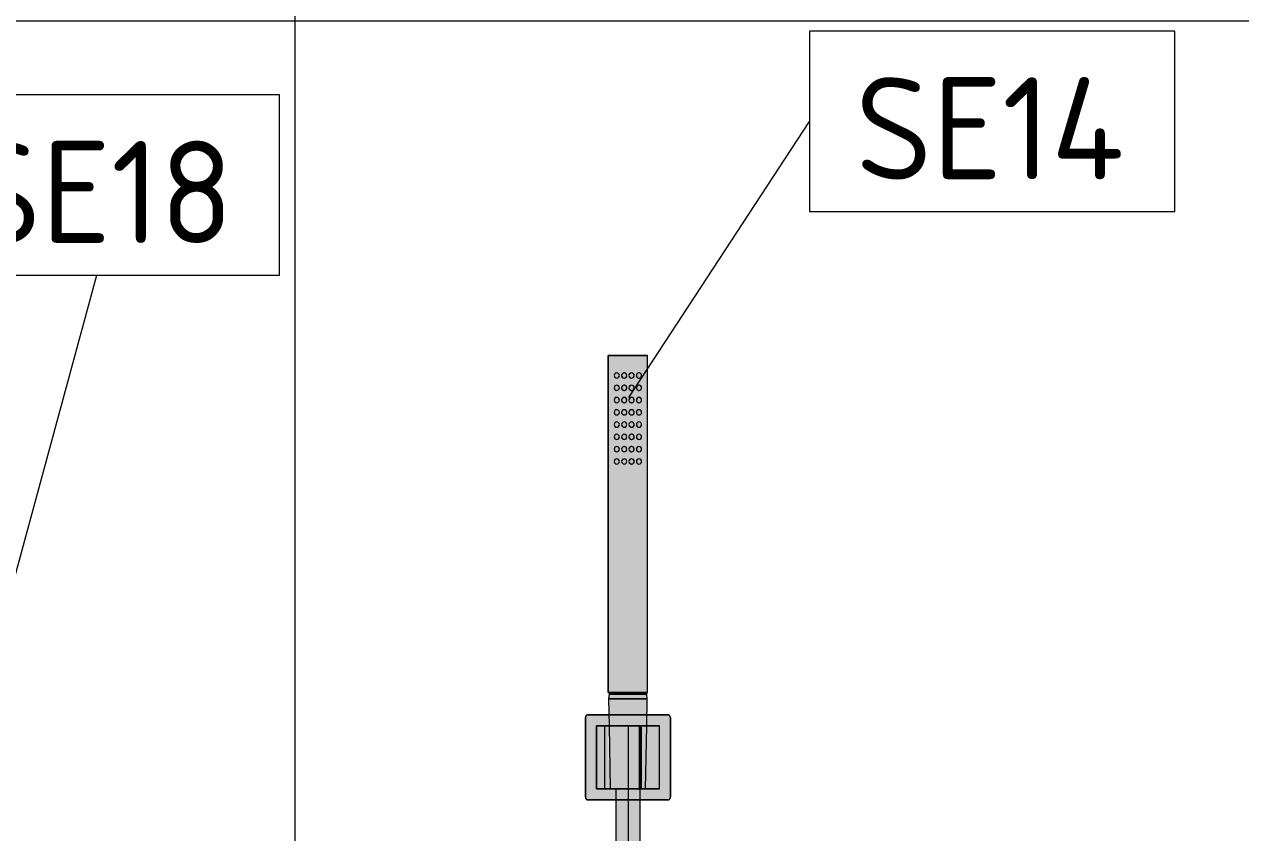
# Model space of a CAD drawing. Header units: millimetres. Extents: x 91786 to 132940, y -1987 to 10096.
# Drawn here: x 124797 to 125540, y 704 to 1198 of the extents above; entities that cross this region are included whole.
import ezdxf

# ---------------------------------------------------------------- set-up
doc = ezdxf.new("R2010")
doc.units = ezdxf.units.MM
for name, color, linetype, lineweight in [('A-WALL-PATT', 7, 'Continuous', 9), ('P-SANR-FIXT', 7, 'Continuous', 9), ('P-SANR-FIXT-IDEN', 7, 'Continuous', 9)]:
    doc.layers.add(name, color=color, linetype=linetype, lineweight=lineweight)
doc.layers.add('P-SANR-FIXT-2', color=7, linetype='Continuous', lineweight=9, transparency=0.7)
doc.styles.add('GOST Common_3', font='GOST_Common.ttf', dxfattribs={"height": 62.5})

# ---------------------------------------------------------------- blocks, each defined once
blk = doc.blocks.new('Смеситель для ванны с душевым гарнитуром - Смеситель для ванны с душевым гарнитуром-30756537-Развертка 1_66-4')
at = {"layer": 'P-SANR-FIXT-2'}
h = blk.add_hatch(color=256, dxfattribs=at)
h.paths.add_polyline_path([(6504.8, 789.75), (6506.84, 789.75), (6506.84, 995.75), (6482.84, 995.75), (6482.84, 789.75), (6500.59, 789.75)])
h.paths.add_polyline_path([(6492.59, 929.39), (6491.79, 929.6), (6491.2, 930.19), (6490.99, 930.99), (6491.2, 931.79), (6491.79, 932.38), (6492.59, 932.6), (6493.39, 932.38), (6493.98, 931.79), (6494.19, 930.99), (6493.98, 930.19), (6493.39, 929.6)])
h.paths.add_polyline_path([(6488.04, 929.39), (6486.91, 929.86), (6486.44, 930.99), (6486.91, 931.99), (6487.62, 932.54), (6489.31, 931.79), (6489.64, 930.99), (6489.17, 929.86)])
h.paths.add_polyline_path([(6497.09, 929.39), (6495.92, 929.97), (6495.59, 930.62), (6495.49, 930.99), (6495.92, 932.02), (6496.29, 932.38), (6497.09, 932.6), (6497.89, 932.38), (6498.48, 931.79), (6498.69, 930.99), (6498.48, 930.19), (6497.89, 929.6)])
h.paths.add_polyline_path([(6501.64, 929.39), (6500.84, 929.6), (6500.13, 930.63), (6500.04, 930.99), (6500.25, 931.79), (6500.84, 932.38), (6501.64, 932.6), (6502.44, 932.38), (6503.03, 931.79), (6503.24, 930.99), (6503.03, 930.19), (6502.44, 929.6)])
h.paths.add_polyline_path([(6501.64, 936.89), (6500.84, 937.1), (6500.13, 938.13), (6500.04, 938.49), (6500.25, 939.3), (6500.84, 939.88), (6501.64, 940.1), (6502.44, 939.88), (6503.03, 939.3), (6503.24, 938.49), (6503.03, 937.69), (6502.44, 937.1)])
h.paths.add_polyline_path([(6488.04, 936.89), (6486.91, 937.36), (6486.44, 938.49), (6486.91, 939.49), (6487.62, 940.04), (6489.31, 939.3), (6489.64, 938.49), (6488.88, 937.24)])
h.paths.add_polyline_path([(6492.59, 936.89), (6491.79, 937.1), (6491.2, 937.69), (6490.99, 938.49), (6491.2, 939.3), (6491.79, 939.88), (6492.59, 940.1), (6493.39, 939.88), (6493.98, 939.3), (6494.19, 938.49), (6493.98, 937.69), (6493.39, 937.1)])
h.paths.add_polyline_path([(6497.09, 936.89), (6495.92, 937.47), (6495.59, 938.12), (6495.49, 938.49), (6495.92, 939.52), (6496.29, 939.88), (6497.09, 940.1), (6497.89, 939.88), (6498.48, 939.3), (6498.69, 938.49), (6498.48, 937.69), (6497.89, 937.1)])
h.paths.add_polyline_path([(6492.59, 944.39), (6491.79, 944.6), (6491.2, 945.19), (6490.99, 945.99), (6491.2, 946.8), (6491.79, 947.38), (6492.59, 947.6), (6493.39, 947.38), (6493.98, 946.8), (6494.19, 945.99), (6493.98, 945.19), (6493.39, 944.6)])
h.paths.add_polyline_path([(6501.64, 944.39), (6500.84, 944.6), (6500.13, 945.63), (6500.04, 945.99), (6500.25, 946.8), (6500.84, 947.38), (6501.64, 947.6), (6502.44, 947.38), (6503.03, 946.8), (6503.24, 945.99), (6503.03, 945.19), (6502.44, 944.6)])
h.paths.add_polyline_path([(6497.09, 944.39), (6495.92, 944.97), (6495.59, 945.62), (6495.49, 945.99), (6495.92, 947.02), (6496.29, 947.38), (6497.09, 947.6), (6497.89, 947.38), (6498.48, 946.8), (6498.69, 945.99), (6498.48, 945.19), (6497.89, 944.6)])
h.paths.add_polyline_path([(6488.04, 944.39), (6486.91, 944.86), (6486.44, 945.99), (6486.91, 946.99), (6487.62, 947.54), (6489.31, 946.8), (6489.64, 945.99), (6489.17, 944.86)])
h.paths.add_polyline_path([(6501.64, 951.89), (6500.84, 952.11), (6500.13, 953.14), (6500.04, 953.5), (6500.25, 954.3), (6501.64, 955.1), (6503.03, 954.3), (6503.24, 953.5), (6503.03, 952.69), (6502.44, 952.11)])
h.paths.add_polyline_path([(6488.04, 951.89), (6486.91, 952.36), (6486.44, 953.5), (6486.91, 954.49), (6487.62, 955.05), (6488.84, 954.89), (6489.64, 953.5), (6488.84, 952.22)])
h.paths.add_polyline_path([(6497.09, 951.89), (6495.92, 952.47), (6495.59, 953.12), (6495.49, 953.5), (6495.92, 954.43), (6497.09, 955.1), (6498.48, 954.3), (6498.66, 953.38), (6498.48, 952.69), (6497.89, 952.11)])
h.paths.add_polyline_path([(6492.59, 951.89), (6491.79, 952.11), (6491.2, 952.69), (6490.99, 953.5), (6491.2, 954.3), (6492.59, 955.1), (6493.98, 954.3), (6494.17, 953.42), (6493.98, 952.69), (6493.39, 952.11)])
h.paths.add_polyline_path([(6501.64, 959.39), (6500.25, 960.19), (6500.04, 961), (6500.25, 961.8), (6501.22, 962.55), (6503.03, 961.8), (6503.24, 961), (6502.77, 959.86)])
h.paths.add_polyline_path([(6488.04, 959.39), (6487.09, 959.86), (6486.44, 961), (6487.24, 962.32), (6487.62, 962.55), (6488.99, 962.13), (6489.64, 961), (6488.84, 959.61)])
h.paths.add_polyline_path([(6492.59, 959.39), (6491.2, 960.19), (6490.99, 961), (6491.2, 961.8), (6492.17, 962.55), (6493.98, 961.8), (6494.19, 961), (6493.72, 959.86)])
h.paths.add_polyline_path([(6497.09, 959.39), (6495.7, 960.19), (6495.49, 961), (6495.92, 961.97), (6496.67, 962.55), (6498.48, 961.8), (6498.69, 961), (6498.22, 959.86)])
h.paths.add_polyline_path([(6488.04, 966.89), (6487.24, 967.11), (6486.44, 968.5), (6487.24, 969.82), (6487.62, 970.05), (6488.99, 969.63), (6489.64, 968.5), (6488.84, 967.11)])
h.paths.add_polyline_path([(6501.64, 966.89), (6500.25, 967.7), (6500.04, 968.5), (6500.25, 969.3), (6501.22, 970.05), (6503.03, 969.3), (6503.24, 968.5), (6502.77, 967.36)])
h.paths.add_polyline_path([(6497.09, 966.89), (6495.7, 967.7), (6495.49, 968.5), (6495.92, 969.47), (6496.67, 970.05), (6498.48, 969.3), (6498.69, 968.5), (6498.22, 967.36)])
h.paths.add_polyline_path([(6492.59, 966.89), (6491.2, 967.7), (6490.99, 968.5), (6491.2, 969.3), (6492.17, 970.05), (6493.98, 969.3), (6494.19, 968.5), (6493.72, 967.36)])
h.paths.add_polyline_path([(6488.04, 974.39), (6487.24, 974.61), (6486.44, 976), (6487.24, 977.33), (6487.84, 977.52), (6488.99, 977.13), (6489.64, 976), (6488.84, 974.61)])
h.paths.add_polyline_path([(6492.59, 974.39), (6491.2, 975.2), (6490.99, 976), (6491.2, 976.8), (6492.17, 977.55), (6493.98, 976.8), (6494.19, 976), (6493.72, 974.86)])
h.paths.add_polyline_path([(6501.64, 974.39), (6500.25, 975.2), (6500.04, 976), (6500.25, 976.8), (6501.22, 977.55), (6503.03, 976.8), (6503.17, 975.81), (6502.77, 974.86)])
h.paths.add_polyline_path([(6497.09, 974.39), (6495.7, 975.2), (6495.49, 976), (6495.92, 976.97), (6496.67, 977.55), (6498.48, 976.8), (6498.69, 976), (6498.22, 974.86)])
h.paths.add_polyline_path([(6501.64, 981.9), (6500.25, 982.7), (6500.04, 983.5), (6500.25, 984.3), (6501.22, 985.05), (6503.03, 984.3), (6503.24, 983.5), (6502.77, 982.37)])
h.paths.add_polyline_path([(6497.09, 981.9), (6495.7, 982.7), (6495.49, 983.5), (6495.92, 984.47), (6496.67, 985.05), (6498.48, 984.3), (6498.69, 983.5), (6498.22, 982.37)])
h.paths.add_polyline_path([(6492.59, 981.9), (6491.2, 982.7), (6490.99, 983.5), (6491.2, 984.3), (6492.17, 985.05), (6493.98, 984.3), (6494.19, 983.5), (6493.72, 982.37)])
h.paths.add_polyline_path([(6488.04, 981.9), (6487.24, 982.11), (6486.44, 983.5), (6487.24, 984.83), (6487.62, 985.05), (6488.99, 984.63), (6489.64, 983.5), (6488.84, 982.11)])
h = blk.add_hatch(color=256, dxfattribs=at)
h.paths.add_polyline_path([(6492.59, 929.39), (6493.39, 929.6), (6493.98, 930.19), (6494.19, 930.99), (6493.98, 931.79), (6493.39, 932.38), (6492.59, 932.6), (6491.79, 932.38), (6491.15, 931.6), (6490.99, 930.99), (6491.2, 930.19), (6491.79, 929.6)])
h.paths.add_polyline_path([(6497.09, 929.39), (6497.89, 929.6), (6498.48, 930.19), (6498.69, 930.99), (6498.48, 931.79), (6497.89, 932.38), (6497.09, 932.6), (6495.92, 932.02), (6495.7, 931.79), (6495.59, 930.62), (6495.92, 929.97), (6496.29, 929.6)])
h.paths.add_polyline_path([(6488.04, 929.39), (6489.17, 929.86), (6489.64, 930.99), (6489.17, 932.13), (6487.62, 932.54), (6486.65, 931.79), (6486.44, 930.99), (6486.91, 929.86), (6487.62, 929.56)])
h.paths.add_polyline_path([(6501.64, 929.39), (6502.44, 929.6), (6503.03, 930.19), (6503.24, 930.99), (6503.03, 931.79), (6502.44, 932.38), (6501.64, 932.6), (6500.84, 932.38), (6500.25, 931.79), (6500.13, 930.63), (6500.25, 930.19), (6500.84, 929.6)])
h.paths.add_polyline_path([(6488.04, 936.89), (6489.17, 937.36), (6489.64, 938.49), (6489.17, 939.63), (6487.62, 940.04), (6486.65, 939.3), (6486.44, 938.49), (6486.91, 937.36), (6487.62, 937.06)])
h.paths.add_polyline_path([(6492.59, 936.89), (6493.39, 937.1), (6493.98, 937.69), (6494.19, 938.49), (6493.98, 939.3), (6493.39, 939.88), (6492.59, 940.1), (6491.79, 939.88), (6491.2, 939.3), (6490.99, 938.49), (6491.2, 937.69), (6491.79, 937.1)])
h.paths.add_polyline_path([(6501.64, 936.89), (6502.44, 937.1), (6503.03, 937.69), (6503.24, 938.49), (6503.03, 939.3), (6502.44, 939.88), (6501.64, 940.1), (6500.84, 939.88), (6500.25, 939.3), (6500.13, 938.13), (6500.25, 937.69), (6500.84, 937.1)])
h.paths.add_polyline_path([(6497.09, 936.89), (6497.89, 937.1), (6498.48, 937.69), (6498.69, 938.49), (6498.48, 939.3), (6497.89, 939.88), (6497.09, 940.1), (6495.92, 939.52), (6495.7, 939.3), (6495.59, 938.12), (6495.92, 937.47), (6496.29, 937.1)])
h.paths.add_polyline_path([(6501.64, 944.39), (6502.44, 944.6), (6503.03, 945.19), (6503.24, 945.99), (6503.03, 946.8), (6502.44, 947.38), (6501.64, 947.6), (6500.84, 947.38), (6500.25, 946.8), (6500.13, 945.63), (6500.25, 945.19), (6500.84, 944.6)])
h.paths.add_polyline_path([(6497.09, 944.39), (6497.89, 944.6), (6498.48, 945.19), (6498.69, 945.99), (6498.48, 946.8), (6497.89, 947.38), (6497.09, 947.6), (6495.92, 947.02), (6495.7, 946.8), (6495.59, 945.62), (6495.92, 944.97), (6496.29, 944.6)])
h.paths.add_polyline_path([(6492.59, 944.39), (6493.39, 944.6), (6493.98, 945.19), (6494.19, 945.99), (6493.98, 946.8), (6493.39, 947.38), (6492.59, 947.6), (6491.79, 947.38), (6491.2, 946.8), (6490.99, 945.99), (6491.2, 945.19), (6491.79, 944.6)])
h.paths.add_polyline_path([(6488.04, 944.39), (6489.17, 944.86), (6489.64, 945.99), (6489.17, 947.13), (6487.62, 947.54), (6486.65, 946.8), (6486.44, 945.99), (6486.91, 944.86), (6487.62, 944.56)])
h.paths.add_polyline_path([(6501.64, 951.89), (6502.44, 952.11), (6503.03, 952.69), (6503.24, 953.5), (6503.03, 954.3), (6501.64, 955.1), (6500.25, 954.3), (6500.13, 953.14), (6500.25, 952.69), (6500.84, 952.11)])
h.paths.add_polyline_path([(6492.59, 951.89), (6493.39, 952.11), (6493.98, 952.69), (6494.19, 953.5), (6493.98, 954.3), (6492.59, 955.1), (6491.2, 954.3), (6490.99, 953.5), (6491.2, 952.69), (6491.79, 952.11)])
h.paths.add_polyline_path([(6488.04, 951.89), (6489.17, 952.36), (6489.64, 953.5), (6488.84, 954.89), (6487.42, 954.89), (6486.65, 954.3), (6486.44, 953.5), (6486.91, 952.36), (6487.62, 952.06)])
h.paths.add_polyline_path([(6497.09, 951.89), (6497.89, 952.11), (6498.48, 952.69), (6498.69, 953.5), (6498.48, 954.3), (6497.09, 955.1), (6495.7, 954.3), (6495.59, 953.12), (6495.92, 952.47), (6496.29, 952.11)])
h.paths.add_polyline_path([(6497.09, 959.39), (6498.36, 960.19), (6498.69, 961), (6498.22, 962.13), (6496.67, 962.55), (6495.65, 961.62), (6495.49, 961), (6495.96, 959.86)])
h.paths.add_polyline_path([(6492.59, 959.39), (6493.86, 960.19), (6494.19, 961), (6493.72, 962.13), (6492.17, 962.55), (6491.2, 961.8), (6490.99, 961), (6491.46, 959.86)])
h.paths.add_polyline_path([(6501.64, 959.39), (6502.91, 960.19), (6503.24, 961), (6502.77, 962.13), (6501.22, 962.55), (6500.2, 961.6), (6500.04, 961), (6500.51, 959.86)])
h.paths.add_polyline_path([(6488.04, 959.39), (6488.99, 959.86), (6489.64, 961), (6488.84, 962.39), (6487.24, 962.32), (6486.77, 961.8), (6486.44, 961), (6487.24, 959.61)])
h.paths.add_polyline_path([(6501.64, 966.89), (6502.91, 967.7), (6503.24, 968.5), (6502.77, 969.63), (6501.22, 970.05), (6500.25, 969.3), (6500.04, 968.5), (6500.51, 967.36), (6501.62, 966.9)])
h.paths.add_polyline_path([(6492.59, 966.89), (6493.86, 967.7), (6494.19, 968.5), (6493.72, 969.63), (6492.17, 970.05), (6491.2, 969.3), (6490.99, 968.5), (6491.46, 967.36), (6492.57, 966.9)])
h.paths.add_polyline_path([(6488.04, 966.89), (6488.99, 967.36), (6489.64, 968.5), (6488.84, 969.89), (6487.24, 969.82), (6486.91, 969.63), (6486.44, 968.5), (6487.24, 967.11)])
h.paths.add_polyline_path([(6497.09, 966.89), (6498.36, 967.7), (6498.69, 968.5), (6498.22, 969.63), (6496.67, 970.05), (6495.7, 969.3), (6495.49, 968.5), (6495.96, 967.36), (6497.07, 966.9)])
h.paths.add_polyline_path([(6497.09, 974.39), (6498.36, 975.2), (6498.69, 976), (6498.22, 977.13), (6496.67, 977.55), (6495.7, 976.8), (6495.49, 976), (6495.96, 974.86)])
h.paths.add_polyline_path([(6501.64, 974.39), (6502.91, 975.2), (6503.24, 976), (6502.77, 977.13), (6501.22, 977.55), (6500.2, 976.6), (6500.04, 976), (6500.51, 974.86)])
h.paths.add_polyline_path([(6488.04, 974.39), (6488.99, 974.86), (6489.64, 976), (6488.84, 977.39), (6487.24, 977.33), (6486.91, 977.13), (6486.44, 976), (6487.24, 974.61)])
h.paths.add_polyline_path([(6492.59, 974.39), (6493.86, 975.2), (6494.19, 976), (6493.72, 977.13), (6492.17, 977.55), (6491.2, 976.8), (6490.99, 976), (6491.46, 974.86)])
h.paths.add_polyline_path([(6501.64, 981.9), (6502.91, 982.7), (6503.24, 983.5), (6502.77, 984.63), (6501.22, 985.05), (6500.25, 984.3), (6500.04, 983.5), (6500.51, 982.37), (6501.62, 981.9)])
h.paths.add_polyline_path([(6497.09, 981.9), (6498.36, 982.7), (6498.69, 983.5), (6498.22, 984.63), (6496.67, 985.05), (6495.65, 984.12), (6495.49, 983.5), (6495.96, 982.37), (6497.07, 981.9)])
h.paths.add_polyline_path([(6492.59, 981.9), (6493.86, 982.7), (6494.19, 983.5), (6493.72, 984.63), (6492.17, 985.05), (6491.2, 984.3), (6490.99, 983.5), (6491.46, 982.37), (6492.57, 981.9)])
h.paths.add_polyline_path([(6488.04, 981.9), (6488.99, 982.37), (6489.64, 983.5), (6488.84, 984.89), (6487.24, 984.83), (6486.77, 984.3), (6486.44, 983.5), (6487.24, 982.11)])
for points in [[(6495.92, 785.75), (6506.64, 785.75), (6506.34, 788.75), (6483.35, 788.75), (6483.05, 785.75), (6494.84, 785.75)], [(6483.35, 788.75), (6506.34, 788.75), (6506.24, 789.75), (6483.35, 789.75)], [(6495.92, 776), (6506.47, 776), (6506.64, 785.75), (6483.05, 785.75), (6483.47, 776), (6495.81, 776)], [(6480.71, 730.75), (6483.33, 730.75), (6483.05, 769.25), (6480.71, 769.25), (6480.71, 734.27)], [(6496.47, 730.75), (6505.71, 730.75), (6506.36, 769.25), (6483.33, 769.24), (6483.98, 730.75), (6496.04, 730.75)], [(6487.61, 289.25), (6502.39, 289.25), (6502.13, 724), (6487.39, 724), (6487.39, 289.25)]]:
    blk.add_hatch(color=256, dxfattribs=at).paths.add_polyline_path(points)
h = blk.add_hatch(color=256, dxfattribs=at)
h.paths.add_polyline_path([(6502.39, 724), (6520.04, 724.21), (6520.84, 725.6), (6520.79, 774.81), (6520.37, 775.53), (6519.24, 776), (6506.47, 776), (6506.64, 769.25), (6514.09, 769.25), (6513.84, 730.75), (6502.39, 730.75), (6502.39, 725.19)])
h.paths.add_polyline_path([(6487.39, 724), (6487.39, 730.75), (6475.59, 730.75), (6475.59, 769.25), (6483.33, 769.27), (6483.05, 776), (6469.64, 775.79), (6468.84, 774.4), (6469.05, 724.8), (6470.44, 724)])
h = blk.add_hatch(color=256, dxfattribs=at)
h.paths.add_polyline_path([(6487.39, 724), (6502.39, 724), (6502.14, 730.75), (6487.39, 730.75), (6487.39, 727.08)])
h.paths.add_polyline_path([(6477.95, 730.75), (6480.71, 730.75), (6480.71, 769.25), (6475.59, 769.25), (6475.59, 730.75), (6477.19, 730.75)])
h.paths.add_polyline_path([(6484.73, 769.25), (6506.36, 769.25), (6506.22, 776), (6483.21, 776), (6483.59, 769.25), (6483.76, 769.25)])
h = blk.add_hatch(color=256, dxfattribs=at)
h.paths.add_polyline_path([(6483.33, 730.75), (6483.98, 730.75), (6483.33, 757.59), (6483.33, 736.18)])
h.paths.add_polyline_path([(6505.71, 730.75), (6514.09, 730.75), (6513.84, 769.25), (6506.36, 769.25), (6505.9, 742.34)])
at = {"layer": 'P-SANR-FIXT'}
for p, q in [((6482.84, 995.75), (6506.84, 995.75)), ((6506.84, 995.75), (6482.84, 995.75)), ((6482.84, 789.75), (6482.84, 995.75)), ((6482.84, 995.75), (6482.84, 789.75)), ((6506.84, 789.75), (6506.84, 995.75)), ((6506.84, 789.75), (6506.84, 995.75)), ((6482.84, 789.75), (6483.35, 789.75)), ((6506.84, 789.75), (6482.84, 789.75)), ((6483.35, 788.75), (6483.05, 785.75)), ((6483.35, 789.75), (6483.35, 788.75)), ((6506.34, 789.75), (6483.35, 789.75)), ((6483.35, 789.75), (6506.34, 789.75)), ((6483.35, 789.75), (6506.34, 789.75)), ((6506.34, 788.75), (6483.35, 788.75)), ((6483.35, 788.75), (6506.34, 788.75)), ((6506.34, 788.75), (6506.34, 789.75)), ((6506.34, 789.75), (6506.84, 789.75)), ((6506.64, 785.75), (6506.34, 788.75)), ((6483.05, 785.75), (6483.33, 769.25)), ((6483.05, 785.75), (6506.64, 785.75)), ((6506.64, 785.75), (6483.05, 785.75)), ((6506.36, 769.25), (6506.64, 785.75)), ((6468.84, 774.4), (6468.84, 725.6)), ((6468.84, 725.6), (6468.84, 774.4)), ((6483.21, 776), (6470.44, 776)), ((6470.44, 776), (6483.21, 776)), ((6495.81, 776), (6483.47, 776)), ((6483.47, 776), (6495.81, 776)), ((6506.22, 776), (6495.92, 776)), ((6495.92, 776), (6506.22, 776)), ((6519.24, 776), (6506.47, 776)), ((6506.47, 776), (6519.24, 776)), ((6520.84, 725.6), (6520.84, 774.4)), ((6520.84, 774.4), (6520.84, 725.6)), ((6475.59, 769.25), (6514.09, 769.25)), ((6480.71, 769.25), (6475.59, 769.25)), ((6475.59, 730.75), (6475.59, 769.25)), ((6475.59, 769.25), (6475.59, 730.75)), ((6480.62, 769.25), (6480.62, 730.75)), ((6481.52, 769.25), (6480.77, 769.25)), ((6480.77, 769.25), (6483.33, 769.25)), ((6480.77, 769.25), (6481.52, 769.25)), ((6492.4, 769.25), (6480.77, 769.25)), ((6481.58, 769.25), (6480.77, 769.25)), ((6483.28, 769.25), (6481.75, 769.25)), ((6481.75, 769.25), (6483.28, 769.25)), ((6483.33, 769.25), (6481.75, 769.25)), ((6485.76, 769.25), (6483.33, 769.25)), ((6483.33, 769.25), (6483.68, 769.25)), ((6483.33, 769.25), (6499.61, 769.25)), ((6483.33, 769.25), (6483.98, 730.75)), ((6483.74, 769.25), (6486.15, 769.25)), ((6486.17, 769.25), (6483.74, 769.25)), ((6483.74, 769.25), (6486.17, 769.25)), ((6486.17, 769.25), (6483.76, 769.25)), ((6495.92, 769.25), (6486.39, 769.25)), ((6486.39, 769.25), (6492.83, 769.25)), ((6487.32, 769.25), (6486.4, 769.25)), ((6486.4, 769.25), (6488.6, 769.25)), ((6495.92, 769.25), (6486.4, 769.25)), ((6494.85, 769.25), (6487.34, 769.25)), ((6488.6, 769.25), (6491.18, 769.25)), ((6491.18, 769.25), (6495.93, 769.25)), ((6502.86, 769.25), (6492.4, 769.25)), ((6492.83, 769.25), (6495.92, 769.25)), ((6495.19, 769.25), (6494.85, 769.25)), ((6494.99, 769.25), (6494.99, 730.75)), ((6495.93, 769.25), (6495.19, 769.25)), ((6496.47, 769.25), (6496.04, 769.25)), ((6496.04, 769.25), (6496.47, 769.25)), ((6496.47, 769.25), (6496.04, 769.25)), ((6499.59, 769.25), (6496.05, 769.25)), ((6496.05, 769.25), (6499.58, 769.25)), ((6499.6, 769.25), (6496.47, 769.25)), ((6496.47, 769.25), (6499.6, 769.25)), ((6499.58, 769.25), (6496.47, 769.25)), ((6502.03, 769.25), (6499.61, 769.25)), ((6499.61, 769.25), (6502.03, 769.25)), ((6499.61, 769.25), (6502.86, 769.25)), ((6502.03, 769.25), (6499.61, 769.25)), ((6502.08, 769.25), (6499.62, 769.25)), ((6499.62, 769.25), (6502.08, 769.25)), ((6513.59, 769.25), (6502.03, 769.25)), ((6502.03, 730.75), (6502.03, 769.25)), ((6502.03, 730.75), (6502.03, 769.25)), ((6502.31, 769.25), (6506.36, 769.25)), ((6506.36, 769.25), (6502.31, 769.25)), ((6503.21, 769.25), (6502.36, 769.25)), ((6502.36, 769.25), (6503.21, 769.25)), ((6502.86, 769.25), (6514.09, 769.25)), ((6502.86, 730.75), (6502.86, 769.25)), ((6514.09, 769.25), (6502.86, 769.25)), ((6502.86, 730.75), (6502.86, 769.25)), ((6506.36, 769.25), (6503.21, 769.25)), ((6503.21, 730.75), (6503.21, 769.25)), ((6503.21, 769.25), (6506.36, 769.25)), ((6503.21, 730.75), (6503.21, 769.25)), ((6505.71, 730.75), (6506.36, 769.25)), ((6506.36, 769.25), (6513.59, 769.25)), ((6513.59, 769.25), (6506.36, 769.25)), ((6506.36, 769.25), (6513.59, 769.25)), ((6513.59, 769.25), (6506.36, 769.25)), ((6514.09, 769.25), (6513.59, 769.25)), ((6513.59, 769.25), (6514.09, 769.25)), ((6514.09, 769.25), (6513.89, 769.25)), ((6513.89, 769.25), (6514.09, 769.25)), ((6514.09, 769.25), (6513.89, 769.25)), ((6514.09, 730.75), (6514.09, 769.25)), ((6514.09, 730.75), (6514.09, 769.25)), ((6514.09, 730.75), (6514.09, 769.25)), ((6514.09, 730.75), (6514.09, 769.25)), ((6514.09, 730.75), (6514.09, 769.25)), ((6514.09, 730.75), (6514.09, 769.25)), ((6514.09, 730.75), (6514.09, 769.25)), ((6475.59, 730.75), (6480.71, 730.75)), ((6514.09, 730.75), (6475.59, 730.75)), ((6483.33, 730.75), (6480.71, 730.75)), ((6480.71, 730.75), (6480.77, 730.75)), ((6480.77, 730.75), (6481.52, 730.75)), ((6480.77, 730.75), (6481.58, 730.75)), ((6481.52, 730.75), (6480.77, 730.75)), ((6480.77, 730.75), (6481.58, 730.75)), ((6481.58, 730.75), (6499.61, 730.75)), ((6481.75, 730.75), (6483.28, 730.75)), ((6481.75, 730.75), (6483.33, 730.75)), ((6483.28, 730.75), (6481.75, 730.75)), ((6502.86, 730.75), (6483.33, 730.75)), ((6483.91, 730.75), (6483.33, 730.75)), ((6483.33, 730.75), (6495.93, 730.75)), ((6483.67, 730.75), (6483.94, 730.75)), ((6483.94, 730.75), (6483.67, 730.75)), ((6483.68, 730.75), (6483.98, 730.75)), ((6487.34, 730.75), (6483.91, 730.75)), ((6483.94, 730.75), (6486.17, 730.75)), ((6486.17, 730.75), (6483.94, 730.75)), ((6487.13, 730.75), (6483.98, 730.75)), ((6483.98, 730.75), (6495.97, 730.75)), ((6483.98, 730.75), (6486.17, 730.75)), ((6486.39, 730.75), (6487.34, 730.75)), ((6487.34, 730.75), (6486.39, 730.75)), ((6486.4, 730.75), (6487.39, 730.75)), ((6487.39, 730.75), (6487.39, 289.25)), ((6489.39, 730.75), (6487.39, 730.75)), ((6487.39, 730.75), (6489.39, 730.75)), ((6489.41, 730.75), (6487.39, 730.75)), ((6487.59, 730.75), (6488.35, 730.75)), ((6488.38, 730.75), (6487.59, 730.75)), ((6488.35, 730.75), (6487.59, 730.75)), ((6487.65, 730.75), (6488.4, 730.75)), ((6488.56, 730.75), (6489.32, 730.75)), ((6489.32, 730.75), (6488.56, 730.75)), ((6489.38, 730.75), (6488.6, 730.75)), ((6488.6, 730.75), (6489.32, 730.75)), ((6491.14, 730.75), (6489.55, 730.75)), ((6489.58, 730.75), (6491.11, 730.75)), ((6494.84, 730.75), (6489.58, 730.75)), ((6491.11, 730.75), (6489.58, 730.75)), ((6491.14, 730.75), (6489.59, 730.75)), ((6489.59, 730.75), (6492.95, 730.75)), ((6489.59, 730.75), (6491.14, 730.75)), ((6494.84, 730.75), (6491.14, 730.75)), ((6491.15, 730.75), (6492.83, 730.75)), ((6492.83, 730.75), (6491.15, 730.75)), ((6494.85, 730.75), (6491.18, 730.75)), ((6491.18, 730.75), (6492.83, 730.75)), ((6492.95, 730.75), (6494.84, 730.75)), ((6492.95, 730.75), (6494.84, 730.75)), ((6492.95, 730.75), (6494.84, 730.75)), ((6494.84, 730.75), (6492.95, 730.75)), ((6494.89, 730.75), (6495.92, 730.75)), ((6495.93, 730.75), (6494.89, 730.75)), ((6494.89, 730.75), (6495.93, 730.75)), ((6494.89, 730.75), (6495.92, 730.75)), ((6495.92, 730.75), (6494.89, 730.75)), ((6495.93, 730.75), (6494.9, 730.75)), ((6495.97, 730.75), (6494.9, 730.75)), ((6494.99, 730.75), (6494.99, 289.25)), ((6496.04, 730.75), (6496.47, 730.75)), ((6496.04, 730.75), (6496.83, 730.75)), ((6496.84, 730.75), (6496.04, 730.75)), ((6496.83, 730.75), (6496.05, 730.75)), ((6496.05, 730.75), (6499.59, 730.75)), ((6496.83, 730.75), (6496.05, 730.75)), ((6496.05, 730.75), (6496.83, 730.75)), ((6500.2, 730.75), (6496.1, 730.75)), ((6496.1, 730.75), (6505.71, 730.75)), ((6496.47, 730.75), (6496.84, 730.75)), ((6498.64, 730.75), (6496.83, 730.75)), ((6496.83, 730.75), (6498.64, 730.75)), ((6496.85, 730.75), (6499.6, 730.75)), ((6499.58, 730.75), (6496.85, 730.75)), ((6496.85, 730.75), (6499.58, 730.75)), ((6499.6, 730.75), (6496.85, 730.75)), ((6500.2, 730.75), (6498.64, 730.75)), ((6498.64, 730.75), (6500.2, 730.75)), ((6500.23, 730.75), (6499.61, 730.75)), ((6499.61, 730.75), (6502.03, 730.75)), ((6499.61, 730.75), (6500.01, 730.75)), ((6499.61, 730.75), (6502.86, 730.75)), ((6499.62, 730.75), (6500.01, 730.75)), ((6500.01, 730.75), (6499.62, 730.75)), ((6502.4, 730.75), (6500.28, 730.75)), ((6500.28, 730.75), (6502.03, 730.75)), ((6500.29, 730.75), (6502.08, 730.75)), ((6502.14, 730.75), (6500.29, 730.75)), ((6500.29, 730.75), (6502.39, 730.75)), ((6502.08, 730.75), (6500.29, 730.75)), ((6502.03, 730.75), (6500.31, 730.75)), ((6502.03, 730.75), (6513.59, 730.75)), ((6502.39, 730.75), (6502.14, 730.75)), ((6505.71, 730.75), (6502.39, 730.75)), ((6502.39, 289.25), (6502.39, 730.75)), ((6502.39, 730.75), (6505.71, 730.75)), ((6502.44, 730.75), (6503.21, 730.75)), ((6503.21, 730.75), (6502.44, 730.75)), ((6505.71, 730.75), (6502.65, 730.75)), ((6514.09, 730.75), (6502.86, 730.75)), ((6502.86, 730.75), (6514.09, 730.75)), ((6503.21, 730.75), (6505.71, 730.75)), ((6505.71, 730.75), (6503.21, 730.75)), ((6505.71, 730.75), (6513.59, 730.75)), ((6513.59, 730.75), (6505.71, 730.75)), ((6505.71, 730.75), (6513.59, 730.75)), ((6513.59, 730.75), (6505.71, 730.75)), ((6514.09, 730.75), (6513.59, 730.75)), ((6513.59, 730.75), (6514.09, 730.75)), ((6513.89, 730.75), (6514.09, 730.75)), ((6513.89, 730.75), (6514.09, 730.75)), ((6514.09, 730.75), (6513.89, 730.75)), ((6470.44, 724), (6487.39, 724)), ((6487.39, 724), (6470.44, 724)), ((6487.65, 724), (6488.39, 724)), ((6488.39, 724), (6487.65, 724)), ((6488.4, 724), (6489.57, 724)), ((6489.57, 724), (6488.4, 724)), ((6489.59, 724), (6491.12, 724)), ((6491.12, 724), (6489.59, 724)), ((6491.14, 724), (6492.93, 724)), ((6492.93, 724), (6491.14, 724)), ((6492.95, 724), (6494.86, 724)), ((6494.86, 724), (6492.95, 724)), ((6494.89, 724), (6496.8, 724)), ((6496.8, 724), (6494.89, 724)), ((6496.83, 724), (6498.62, 724)), ((6498.62, 724), (6496.83, 724)), ((6498.64, 724), (6500.17, 724)), ((6500.17, 724), (6498.64, 724)), ((6500.2, 724), (6501.37, 724)), ((6501.37, 724), (6500.2, 724)), ((6501.39, 724), (6502.13, 724)), ((6502.13, 724), (6501.39, 724)), ((6502.39, 724), (6519.24, 724)), ((6519.24, 724), (6502.39, 724))]:
    blk.add_line(p, q, dxfattribs=at)
for centre, start, end in [((6488.04, 983.5), 0, 180), ((6488.04, 983.5), 0, 180), ((6488.04, 983.5), 180, 0), ((6488.04, 983.5), 180, 0), ((6492.59, 983.5), 0, 180), ((6492.59, 983.5), 45, 180), ((6492.59, 983.5), 180, 0), ((6492.59, 983.5), 180, 210), ((6492.59, 983.5), 210, 225), ((6492.59, 983.5), 225, 0), ((6492.59, 983.5), 30, 45), ((6492.59, 983.5), 0, 30), ((6497.09, 983.5), 0, 180), ((6497.09, 983.5), 150, 180), ((6497.09, 983.5), 180, 0), ((6497.09, 983.5), 180, 210), ((6497.09, 983.5), 137.02776, 150), ((6497.09, 983.5), 210, 222.97224), ((6497.09, 983.5), 45, 137.02776), ((6497.09, 983.5), 222.97224, 225), ((6497.09, 983.5), 225, 0), ((6497.09, 983.5), 30, 45), ((6497.09, 983.5), 0, 30), ((6501.64, 983.5), 0, 180), ((6501.64, 983.5), 45, 180), ((6501.64, 983.5), 180, 0), ((6501.64, 983.5), 180, 210), ((6501.64, 983.5), 210, 225), ((6501.64, 983.5), 225, 0), ((6501.64, 983.5), 30, 45), ((6501.64, 983.5), 0, 30), ((6488.04, 976), 0, 180), ((6488.04, 976), 0, 180), ((6488.04, 976), 180, 0), ((6488.04, 976), 180, 0), ((6492.59, 976), 0, 180), ((6492.59, 976), 45, 180), ((6492.59, 976), 180, 0), ((6492.59, 976), 180, 210), ((6492.59, 976), 210, 225), ((6492.59, 976), 225, 0), ((6492.59, 976), 30, 45), ((6492.59, 976), 0, 30), ((6497.09, 976), 0, 180), ((6497.09, 976), 150, 180), ((6497.09, 976), 180, 0), ((6497.09, 976), 180, 210), ((6497.09, 976), 137.02776, 150), ((6497.09, 976), 210, 222.97224), ((6497.09, 976), 45, 137.02776), ((6497.09, 976), 222.97224, 225), ((6497.09, 976), 225, 0), ((6497.09, 976), 30, 45), ((6497.09, 976), 0, 30), ((6501.64, 976), 0, 180), ((6501.64, 976), 45, 180), ((6501.64, 976), 180, 0), ((6501.64, 976), 180, 210), ((6501.64, 976), 210, 225), ((6501.64, 976), 225, 0), ((6501.64, 976), 30, 45), ((6501.64, 976), 0, 30), ((6488.04, 968.5), 0, 180), ((6488.04, 968.5), 0, 180), ((6488.04, 968.5), 180, 0), ((6488.04, 968.5), 180, 0), ((6492.59, 968.5), 0, 180), ((6492.59, 968.5), 45, 180), ((6492.59, 968.5), 180, 0), ((6492.59, 968.5), 180, 210), ((6492.59, 968.5), 210, 225), ((6492.59, 968.5), 225, 0), ((6492.59, 968.5), 30, 45), ((6492.59, 968.5), 0, 30), ((6497.09, 968.5), 0, 180), ((6497.09, 968.5), 150, 180), ((6497.09, 968.5), 180, 0), ((6497.09, 968.5), 180, 210), ((6497.09, 968.5), 137.02776, 150), ((6497.09, 968.5), 210, 222.97224), ((6497.09, 968.5), 45, 137.02776), ((6497.09, 968.5), 222.97224, 225), ((6497.09, 968.5), 225, 0), ((6497.09, 968.5), 30, 45), ((6497.09, 968.5), 0, 30), ((6501.64, 968.5), 0, 180), ((6501.64, 968.5), 45, 180), ((6501.64, 968.5), 180, 0), ((6501.64, 968.5), 180, 210), ((6501.64, 968.5), 210, 225), ((6501.64, 968.5), 225, 0), ((6501.64, 968.5), 30, 45), ((6501.64, 968.5), 0, 30), ((6488.04, 961), 0, 180), ((6488.04, 961), 0, 180), ((6488.04, 961), 180, 0), ((6488.04, 961), 180, 0), ((6492.59, 961), 0, 180), ((6492.59, 961), 45, 180), ((6492.59, 961), 180, 0), ((6492.59, 961), 180, 210), ((6492.59, 961), 210, 225), ((6492.59, 961), 225, 0), ((6492.59, 961), 30, 45), ((6492.59, 961), 0, 30), ((6497.09, 961), 0, 180), ((6497.09, 961), 150, 180), ((6497.09, 961), 180, 0), ((6497.09, 961), 180, 210), ((6497.09, 961), 137.02776, 150), ((6497.09, 961), 210, 222.97224), ((6497.09, 961), 45, 137.02776), ((6497.09, 961), 222.97224, 225), ((6497.09, 961), 225, 0), ((6497.09, 961), 30, 45), ((6497.09, 961), 0, 30), ((6501.64, 961), 0, 180), ((6501.64, 961), 45, 180), ((6501.64, 961), 180, 0), ((6501.64, 961), 180, 210), ((6501.64, 961), 210, 225), ((6501.64, 961), 225, 0), ((6501.64, 961), 30, 45), ((6501.64, 961), 0, 30), ((6488.04, 953.5), 0, 180), ((6488.04, 953.5), 0, 180), ((6488.04, 953.5), 180, 0), ((6488.04, 953.5), 180, 0), ((6492.59, 953.5), 0, 180), ((6492.59, 953.5), 0, 180), ((6492.59, 953.5), 180, 0), ((6492.59, 953.5), 180, 0), ((6497.09, 953.5), 0, 180), ((6497.09, 953.5), 0, 180), ((6497.09, 953.5), 180, 0), ((6497.09, 953.5), 180, 210), ((6497.09, 953.5), 210, 225), ((6497.09, 953.5), 225, 0), ((6501.64, 953.5), 0, 180), ((6501.64, 953.5), 0, 180), ((6501.64, 953.5), 180, 0), ((6501.64, 953.5), 180, 0), ((6488.04, 945.99), 0, 180), ((6488.04, 945.99), 0, 180), ((6488.04, 945.99), 180, 0), ((6488.04, 945.99), 180, 0), ((6492.59, 945.99), 0, 180), ((6492.59, 945.99), 0, 180), ((6492.59, 945.99), 180, 0), ((6492.59, 945.99), 180, 0), ((6497.09, 945.99), 0, 180), ((6497.09, 945.99), 150, 180), ((6497.09, 945.99), 180, 0), ((6497.09, 945.99), 180, 210), ((6497.09, 945.99), 135, 150), ((6497.09, 945.99), 210, 225), ((6497.09, 945.99), 0, 135), ((6497.09, 945.99), 225, 0), ((6501.64, 945.99), 0, 180), ((6501.64, 945.99), 0, 180), ((6501.64, 945.99), 180, 0), ((6501.64, 945.99), 180, 0), ((6488.04, 938.49), 0, 180), ((6488.04, 938.49), 0, 180), ((6488.04, 938.49), 180, 0), ((6488.04, 938.49), 180, 0), ((6492.59, 938.49), 0, 180), ((6492.59, 938.49), 0, 180), ((6492.59, 938.49), 180, 0), ((6492.59, 938.49), 180, 0), ((6497.09, 938.49), 0, 180), ((6497.09, 938.49), 150, 180), ((6497.09, 938.49), 180, 0), ((6497.09, 938.49), 180, 210), ((6497.09, 938.49), 135, 150), ((6497.09, 938.49), 210, 225), ((6497.09, 938.49), 0, 135), ((6497.09, 938.49), 225, 0), ((6501.64, 938.49), 0, 180), ((6501.64, 938.49), 0, 180), ((6501.64, 938.49), 180, 0), ((6501.64, 938.49), 180, 0), ((6488.04, 930.99), 0, 180), ((6488.04, 930.99), 0, 180), ((6488.04, 930.99), 180, 0), ((6488.04, 930.99), 180, 0), ((6492.59, 930.99), 0, 180), ((6492.59, 930.99), 0, 180), ((6492.59, 930.99), 180, 0), ((6492.59, 930.99), 180, 0), ((6497.09, 930.99), 0, 180), ((6497.09, 930.99), 150, 180), ((6497.09, 930.99), 180, 0), ((6497.09, 930.99), 180, 210), ((6497.09, 930.99), 135, 150), ((6497.09, 930.99), 210, 225), ((6497.09, 930.99), 0, 135), ((6497.09, 930.99), 225, 0), ((6501.64, 930.99), 0, 180), ((6501.64, 930.99), 0, 180), ((6501.64, 930.99), 180, 0), ((6501.64, 930.99), 180, 0), ((6470.44, 774.4), 90, 180), ((6470.44, 774.4), 120, 180), ((6470.44, 774.4), 90, 120), ((6519.24, 774.4), 0, 90), ((6519.24, 774.4), 75, 90), ((6519.24, 774.4), 15, 75), ((6519.24, 774.4), 0, 15), ((6470.44, 725.6), 180, 270), ((6470.44, 725.6), 180, 210), ((6470.44, 725.6), 210, 270), ((6519.24, 725.6), 270, 0), ((6519.24, 725.6), 270, 345), ((6519.24, 725.6), 345, 0)]:
    blk.add_arc(centre, 1.6, start, end, dxfattribs=at)
blk = doc.blocks.new('М_сантехническая_рамка1 - В рамке-30590747-Развертка 1_66-4')
at = {"layer": 'P-SANR-FIXT-IDEN'}
for p, q in [((5900.89, 755.22), (5677.58, 755.22)), ((5677.58, 755.22), (5677.58, 644.78)), ((5900.89, 644.78), (5900.89, 755.22)), ((5677.58, 644.78), (5900.89, 644.78))]:
    blk.add_line(p, q, dxfattribs=at)

msp = doc.modelspace()

# ---------------------------------------------------------------- hatches: boundary and pattern name
at = {"layer": 'A-WALL-PATT'}
h = msp.add_hatch(dxfattribs=at)
h.set_pattern_fill('FP_26', color=256, style=0, pattern_type=2)
h.set_pattern_definition([(90, (126761.9, 0), (-600, 4e-14), []), (180, (126761.9, 0), (-7e-14, -600), [])])
h.paths.add_polyline_path([(126019.97, 493.66), (126020.15, 493.94), (126020.28, 494.88), (126020.51, 495.09), (126020.69, 495.3), (126020.71, 495.71), (126021.4, 495.21), (126021.76, 495.45), (126021.4, 496.05), (126021.94, 496.12), (126020.82, 498.93), (126020.91, 507.13), (126020.67, 507.13), (126020.46, 506.23), (126020.29, 506.33), (126020.14, 510.54), (126019.87, 501.16), (126019.8, 494.58), (126019.96, 493.7)])
h.paths.add_polyline_path([(124541.16, 516.75), (124541.66, 516.46), (124541.2, 516.74)])
h.paths.add_polyline_path([(124541.4, 504.3), (124540.6, 504.3), (124541.16, 504.27)])
h.paths.add_polyline_path([(126161.9, 0), (126161.9, 235), (126071.46, 235), (126071.46, 196.05), (126076.1, 190), (126080.09, 180.35), (126081.46, 170), (126080.09, 159.65), (126076.1, 150), (126071.46, 143.95), (126071.46, 66), (126011.46, 66), (126011.46, 143.95), (126006.82, 150), (126002.82, 159.65), (126001.46, 170), (126002.82, 180.35), (126006.82, 190), (126011.46, 196.05), (126011.46, 235), (125720.9, 235), (125720.9, 400), (126017.96, 400), (126019.74, 490.7), (126019.75, 491.14), (126019.72, 502.74), (126020.32, 522.01), (126021.05, 543.03), (126020.77, 542.1), (126020.88, 544.83), (126021.1, 545.02), (126021.1, 545.54), (126060.69, 545.27), (126061.14, 530.78), (126062.47, 482.37), (126064.03, 400), (126161.9, 400), (126161.9, 600), (126255.9, 600), (126255.9, 603.38), (126267.77, 603.38), (126267.77, 616.7), (126268.27, 617.2), (126274.82, 617.49), (126275.11, 618.19), (126275.07, 627.85), (126273.73, 627.85), (126273.23, 628.35), (126273.23, 650.64), (126273.73, 651.14), (126278.55, 651.65), (126283.4, 651.82), (126291.68, 651.29), (126293.06, 651.14), (126293.56, 650.64), (126293.56, 628.35), (126293.06, 627.85), (126291.68, 627.85), (126291.97, 617.49), (126292.67, 617.2), (126298.52, 617.2), (126299.02, 616.7), (126299.02, 603.38), (126310.9, 603.38), (126310.9, 600), (126750.9, 600), (126750.9, 1800), (124531.9, 1800), (124532.03, 516.55), (124531.9, 516.25), (124532.17, 516.11), (124534.93, 516.21), (124538.14, 516.58), (124540.44, 517.08), (124539.55, 517.16), (124542.63, 517.01), (124543.78, 516.5), (124546.22, 514.27), (124547.08, 512.58), (124547.42, 510.91), (124546.94, 507.85), (124545.57, 505.6), (124543.99, 504.37), (124542.03, 503.55), (124541.51, 503.66), (124541.88, 504.22), (124539.54, 503.93), (124538.3, 503.66), (124538.2, 503.53), (124531.9, 502.88), (124531.9, 400), (124751.9, 400), (124751.9, 235), (124552.12, 235), (124552.12, 211.78), (124562.12, 211.78), (124562.12, 135), (124925.36, 135), (124910.92, 143.36), (124908.25, 144.95), (124890.55, 159.45), (124874.54, 175.83), (124860.65, 194.88), (124849.82, 214.93), (124840.78, 239.06), (124835.57, 262.12), (124833.44, 289.25), (124833.24, 610.15), (124848.23, 610.15), (124848.4, 289.25), (124849.82, 267.45), (124856.66, 238.5), (124864.59, 217.66), (124875.42, 199.41), (124887.75, 182.91), (124902.31, 168.34), (124919.16, 155.77), (124936.22, 145.74), (124955.6, 137.92), (124965.88, 135), (125041.68, 135.03), (125043.18, 135.34), (125062.41, 142.04), (125080.73, 151.32), (125099.1, 164.25), (125113.93, 177.9), (125127.4, 194.1), (125137.48, 209.58), (125146.47, 228.27), (125153.39, 250.05), (125157.02, 269.43), (125158.29, 289.25), (125158.29, 724), (125141.34, 724), (125139.79, 725.19), (125139.74, 727.08), (125139.74, 774.4), (125140.92, 775.95), (125141.34, 776), (125154.11, 776), (125154.18, 788.1), (125154.24, 789.75), (125153.74, 789.75), (125153.74, 995.75), (125177.74, 995.75), (125177.54, 789.75), (125177.24, 789.75), (125177.3, 788.1), (125177.54, 785.75), (125177.54, 776), (125190.55, 775.95), (125191.27, 775.53), (125191.74, 774.4), (125191.68, 725.19), (125190.94, 724.21), (125190.14, 724), (125173.29, 724), (125173.03, 285.25), (125171.84, 266.54), (125167.51, 244.23), (125160.2, 222.3), (125150.04, 201.46), (125137.58, 182.56), (125122.51, 165.21), (125106.95, 151.24), (125086.67, 137.66), (125081.4, 135), (125431.74, 135), (125431.74, 0), (126157.24, 0)])
h.paths.add_polyline_path([(126061.61, 483.58), (126062.34, 487.37), (126062.08, 486.21), (126061.81, 484.71)])
h.paths.add_polyline_path([(126061.79, 492.45), (126062.2, 493.69), (126061.54, 509.24), (126061.1, 508.4), (126060.81, 504.79), (126060.74, 504.49), (126060.94, 498.26), (126060.17, 496.59), (126060.96, 497.04), (126060.66, 496.39), (126061, 496.07), (126061.08, 495.8), (126061.32, 495.71), (126061.47, 495.15), (126061.66, 494.87), (126061.9, 494.87), (126061.81, 492.59)])
h.paths.add_polyline_path([(126059.85, 496.12), (126060.11, 496.51), (126059.99, 496.39), (126059.9, 496.22)])
h.paths.add_polyline_path([(124531.92, 502.88), (124533.3, 503.11), (124532.91, 502.97), (124531.97, 502.89)])
h.paths.add_polyline_path([(124538.96, 503.36), (124538.92, 503.48), (124539.11, 503.38)])
h.paths.add_polyline_path([(124544.77, 505.69), (124545.75, 506.63), (124544.92, 505.83)])
h.paths.add_polyline_path([(124546.99, 510.11), (124546.73, 512.25), (124546.76, 511.69), (124546.98, 510.16)])
h.paths.add_polyline_path([(126020.15, 512.51), (126020.64, 513.03), (126020.17, 514.09), (126020.16, 513.24)])
h.paths.add_polyline_path([(126061.64, 512.51), (126061.35, 513.27), (126061.34, 512.93), (126061.58, 512.58)])
h.paths.add_polyline_path([(124545.96, 513.75), (124545.05, 514.92), (124545.81, 513.89)])
h.paths.add_polyline_path([(126061.29, 513.9), (126061.61, 514.25), (126061.38, 514.18), (126061.29, 513.97)])
h.paths.add_polyline_path([(126020.6, 514.56), (126020.43, 514.74), (126020.5, 514.59)])
h.paths.add_polyline_path([(124545.5, 514.65), (124544.93, 515.15), (124545.48, 514.67)])
h.paths.add_polyline_path([(124543.63, 514.67), (124539.45, 516.31), (124539.83, 516.2), (124543, 514.92)])
h.paths.add_polyline_path([(126020.64, 514.85), (126020.5, 515.15), (126020.19, 515.06), (126020.21, 514.93), (126020.5, 514.88)])
h.paths.add_polyline_path([(126020.44, 539.72), (126020.54, 543.73), (126020.47, 540.5)])
h.paths.add_polyline_path([(125022.6, 552.19), (124978.82, 552.25), (124978.77, 552.25), (124978.77, 615), (124955.74, 615), (124955.74, 624), (124875.74, 624), (124875.74, 615), (124852.24, 615), (124852.24, 610.65), (124844.12, 610.44), (124844.12, 610.27), (124837.55, 610.42), (124837.5, 610.65), (124829.24, 610.65), (124829.24, 615), (124805.74, 615), (124805.48, 624), (124804.74, 624), (124804.87, 676), (124805.74, 676), (124805.74, 685), (124832.74, 685), (124832.74, 691.5), (124833.24, 692), (124848.24, 692), (124848.74, 691.5), (124848.74, 685), (124875.74, 685), (124875.74, 676), (124955.74, 676), (124955.74, 685), (125025.74, 685), (125025.99, 676), (125026.74, 676), (125026.6, 623.97), (125025.74, 623.97), (125025.74, 615), (125022.69, 615), (125022.68, 552.27), (125022.61, 552.19)])
h.paths.add_polyline_path([(125005.07, 568.48), (125012.02, 568.64), (125012.76, 569.17), (125013.18, 569.98), (125013.23, 570.43), (125013.02, 591.49), (125012.42, 592.18), (125011.58, 592.53), (125011.12, 592.53), (125011.12, 592.07), (124990.35, 592.07), (124990.35, 592.56), (124989.44, 592.41), (124988.7, 591.87), (124988.29, 591.06), (124988.23, 590.61), (124988.45, 569.55), (124989.04, 568.86), (124989.89, 568.51), (124990.35, 568.48)])
h.paths.add_polyline_path([(124841.49, 610.42), (124841.49, 610.65), (124841.3, 610.44)])

# ---------------------------------------------------------------- linework, layer by layer
at = {"layer": 'P-SANR-FIXT-IDEN'}
for p, q in [((125166.28, 970.03), (125276.84, 1138.94)), ((124751.9, 717.5), (124841, 1044.78))]:
    msp.add_line(p, q, dxfattribs=at)

# ---------------------------------------------------------------- block references
at = {"layer": 'P-SANR-FIXT'}
msp.add_blockref('Смеситель для ванны с душевым гарнитуром - Смеситель для ванны с душевым гарнитуром-30756537-Развертка 1_66-4', (118670.9, 0), dxfattribs=at)
at = {"layer": 'P-SANR-FIXT-IDEN'}
for p in [(119599.26, 438.94), (119051.77, 400)]:
    msp.add_blockref('М_сантехническая_рамка1 - В рамке-30590747-Развертка 1_66-4', p, dxfattribs=at)

# ---------------------------------------------------------------- texts
at = {"layer": 'P-SANR-FIXT-IDEN', "char_height": 62.5, "attachment_point": 1, "style": 'GOST Common_3'}
for s, insert, width in [('SE14', (125304.81, 1165.87), 212.4472), ('SE18', (124759.81, 1126.92), 206.4345)]:
    msp.add_mtext(s, dxfattribs=dict(at, insert=insert, width=width))

doc.saveas('drawing.dxf')
